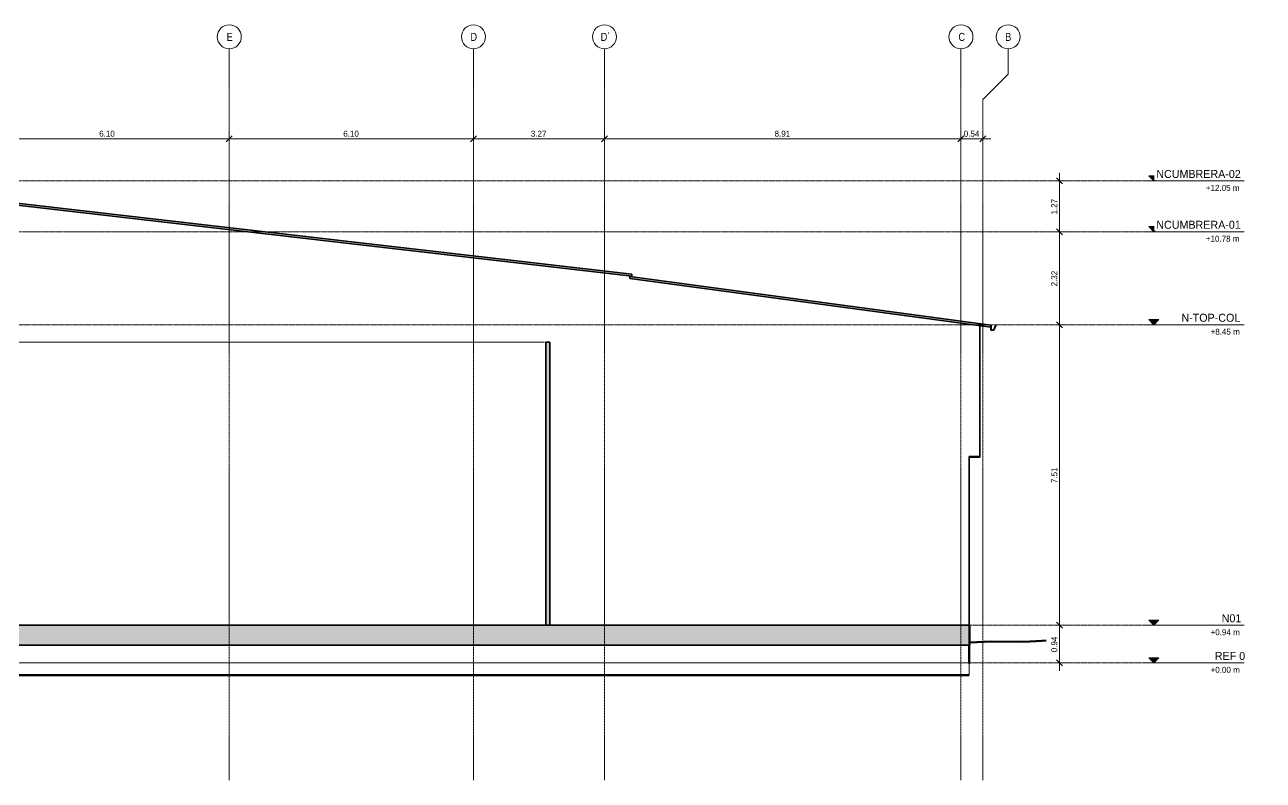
# Model space of a CAD drawing. Header units: centimetres. Extents: x -6741 to 14818, y -293 to 1595.
# Drawn here: x 3785 to 6879, y -293 to 1595 of the extents above; entities that cross this region are included whole.
import ezdxf

# ---------------------------------------------------------------- set-up
doc = ezdxf.new("R2010")
doc.units = ezdxf.units.CM
doc.linetypes.add('Centre', pattern=[3.175, 0.635, -0.475, 1.59, -0.475])
doc.linetypes.add('Grid Line', pattern=[2.2225, 1.27, -0.3175, 0.3175, -0.3175])
for name, color, linetype, lineweight in [('A-ANNO-DIMS', 7, 'Continuous', 9), ('A-ANNO-DIMS-100', 7, 'Continuous', 9), ('A-CLNG', 7, 'Continuous', 9), ('A-FLOR', 7, 'Continuous', 9), ('A-FLOR-LEVL', 7, 'Continuous', 9), ('A-FLOR-PATT', 7, 'Continuous', 35), ('A-GENM', 7, 'Continuous', 9), ('A-GLAZ', 7, 'Continuous', 9), ('A-ROOF', 7, 'Continuous', 9), ('A-ROOF-MCUT', 7, 'Continuous', 35), ('A-ROOF-PATT', 7, 'Continuous', 35), ('A-WALL', 7, 'Continuous', 9), ('A-WALL-PATT', 7, 'Continuous', 35), ('C-BLDG-PADS', 7, 'Continuous', 9), ('C-TOPO', 7, 'Continuous', 9), ('I-WALL', 7, 'Continuous', 9), ('S-GRID', 7, 'Continuous', 9), ('S-GRID-IDEN', 7, 'Continuous', 9)]:
    doc.layers.add(name, color=color, linetype=linetype, lineweight=lineweight)
doc.styles.add('Century Gothic', font='GOTHIC.TTF', dxfattribs={"height": 20})
doc.styles.add('Century Gothic_1', font='GOTHIC.TTF', dxfattribs={"height": 15})
doc.styles.add('Saira Condensed', font='SairaCondensed-Regular.ttf', dxfattribs={"height": 20})
doc.dimstyles.new('FCA_N_Cotas_E100', dxfattribs={"dimscale": 30.48, "dimtxt": 15.662524, "dimasz": 0.492126, "dimexe": 0.656168, "dimexo": 0.656168, "dimgap": 0.032808, "dimtad": 1, "dimlfac": 0.01, "dimrnd": 0.01, "dimzin": 0, "dimdsep": 46, "dimtxsty": 'Century Gothic_1', "dimblk1": 'OBLIQUE', "dimblk2": 'OBLIQUE', "dimsah": 1, "dimcen": 0.09, "dimdle": 0.656168, "dimadec": 3, "dimazin": 2, "dimtfac": 1, "dimtdec": 4, "dimtix": 1, "dimtmove": 0, "dimatfit": 3, "dimfxl": 1, "dimtvp": 1, "dimtolj": 1, "dimtzin": 0, "dimarcsym": 2})

# ---------------------------------------------------------------- blocks, each defined once
blk = doc.blocks.new('RVR_PQ_Terminación Fachada - RVR_PQ_Terminación Fachada-1834260-Elevación Eje 7')
at = {"layer": 'A-GENM', "color": 254, "lineweight": 25, "true_color": 0xcccccc}
for p, q in [((-6824.6, 938.3), (-6824.6, 96.7)), ((-6823.6, 938.3), (-6824.6, 938.3)), ((-6823.6, 96.7), (-6823.6, 938.3)), ((-6824.6, 96.7), (-6823.6, 96.7))]:
    blk.add_line(p, q, dxfattribs=at)
blk = doc.blocks.new('M_Instance-Window-Fixed - 1_30 x 0_90-1972582-Elevación Eje 7')
at = {"layer": 'A-GLAZ', "color": 254, "true_color": 0xcccccc}
for p, q in [((-5145, 284), (-5145, 194)), ((-5015, 284), (-5145, 284)), ((-5143.1, 282.1), (-5143.1, 195.9)), ((-5143.1, 282.1), (-5016.9, 282.1)), ((-5143.1, 195.9), (-5143.1, 282.1)), ((-5016.9, 282.1), (-5016.9, 195.9)), ((-5015, 194), (-5015, 284)), ((-5138.7, 200.3), (-5138.7, 277.6)), ((-5138.7, 277.6), (-5021.4, 277.6)), ((-5138.6, 277.6), (-5138.6, 200.3)), ((-5021.4, 277.6), (-5021.4, 200.3)), ((-5145, 194), (-5015, 194)), ((-5016.9, 195.9), (-5143.1, 195.9)), ((-5021.4, 200.3), (-5138.7, 200.3))]:
    blk.add_line(p, q, dxfattribs=at)
blk = doc.blocks.new('PQ_RVR_ARQ-01_ZZ_ZZ_MO_T_A_rvt-2-Elevación Eje 7')
at = {"layer": 'A-FLOR', "true_color": 0xeaeaea}
blk.add_hatch(color=254, dxfattribs=at).paths.add_polyline_path([(-1284, 514.5), (-1284, 515.5), (-1310.1, 515.5), (-1310.1, 514.5)])
at = {"layer": 'A-ROOF-PATT', "lineweight": 9, "true_color": 0xeaeaea}
for points in [[(-2152.9, 966.1), (-2152.9, 971.2), (-4147.4, 1201.9), (-6109.6, 974.5), (-6109.6, 969.5), (-4147.4, 1196.9), (-2572.6, 1014.7)], [(-1256, 839), (-1256, 844), (-2158.3, 965.4), (-2158.3, 960.4), (-1845.2, 918.3)]]:
    blk.add_hatch(color=254, dxfattribs=at).paths.add_polyline_path(points)
h = blk.add_hatch(color=254, dxfattribs=at)
h.paths.add_polyline_path([(-6815.1, 880.1), (-6813.9, 880.2), (-6813.9, 885.2), (-6815.1, 885.1)])
h.paths.add_polyline_path([(-6793.9, 882.3), (-6460.4, 917.3), (-6460.4, 922.4), (-6793.9, 887.3), (-6793.9, 887)])
h.paths.add_polyline_path([(-6079.7, 886.6), (-6079.7, 972.4), (-6084.7, 972.4), (-6084.7, 892.1), (-6090.4, 892.5), (-6090.4, 887.6)])
h.paths.add_polyline_path([(-6110.4, 889.3), (-6110.4, 894.3), (-6440.4, 923.2), (-6440.4, 918.2), (-6209.5, 898)])
at = {"layer": 'A-WALL-PATT', "lineweight": 9, "true_color": 0xeaeaea}
for points in [[(-6824.8, 938.3), (-6822.3, 938.3), (-6822.3, 943.3), (-6824.8, 943.3)], [(-6823.6, 99), (-6823.1, 99), (-6823.1, 938.3), (-6823.6, 938.3), (-6823.6, 127)], [(-1283.5, 515.5), (-1283.5, 845.1), (-1284, 845.1), (-1284, 515.5)], [(-4842.6, 134), (-4832.6, 134), (-4832.6, 801.5), (-4842.6, 801.5), (-4842.6, 291.6)], [(-4288.1, 134), (-4278.1, 134), (-4278.1, 801.5), (-4288.1, 801.5), (-4288.1, 620.7)], [(-4030, 134), (-4020, 134), (-4020, 801.5), (-4030, 801.5), (-4030, 620.7)], [(-2368.2, 94), (-2358.2, 94), (-2358.2, 801.5), (-2368.2, 801.5)], [(-5879.7, 94), (-5869.7, 94), (-5869.7, 492), (-5879.7, 492), (-5879.7, 291.6)], [(-4852.6, 94), (-4852.6, 134), (-5591.7, 134), (-5591.7, 94), (-4936.6, 94)], [(-4852.6, 94), (-4822.6, 94), (-4822.6, 134), (-4852.6, 134)], [(-4298.1, 94), (-4268.1, 94), (-4268.1, 134), (-4298.1, 134)], [(-4040, 94), (-4010, 94), (-4010, 134), (-4040, 134)], [(-6824.8, 94), (-6822.3, 94), (-6822.3, 99), (-6824.8, 99)], [(-1311.3, -2.5), (-1308.8, -2.5), (-1308.8, 2.5), (-1311.3, 2.5)]]:
    blk.add_hatch(color=254, dxfattribs=at).paths.add_polyline_path(points)
h = blk.add_hatch(color=254, dxfattribs=at)
h.paths.add_polyline_path([(-1310.1, 2.5), (-1310.1, 44), (-1310.6, 44), (-1310.6, 2.5)])
h.paths.add_polyline_path([(-1310.1, 94), (-1310.1, 515.5), (-1310.6, 515.5), (-1310.6, 94)])
at = {"layer": 'A-WALL-PATT', "lineweight": 9, "true_color": 0xe5e5e5}
h = blk.add_hatch(dxfattribs=at)
h.set_pattern_fill('FP_13', color=254, style=0, pattern_type=2)
h.set_pattern_definition([(90, (152.366, 0), (-29.999, 2e-15), [])])
h.paths.add_polyline_path([(-5879.7, 134), (-5879.7, 492), (-6090.4, 492), (-6090.4, 134), (-6027.6, 134)])
h.paths.add_polyline_path([(-6112.5, 134), (-6110.4, 134), (-6110.4, 492), (-6112.5, 492), (-6112.5, 378.9), (-6110.4, 378.9), (-6110.4, 358.9), (-6112.5, 358.9), (-6112.5, 291.6)])
h.paths.add_polyline_path([(-5591.7, 134), (-4842.7, 134), (-4842.7, 492), (-5869.7, 492), (-5869.7, 134), (-5663.9, 134)])
h.paths.add_polyline_path([(-5118.4, 194), (-5145, 194), (-5145, 284), (-5015, 284), (-5015, 194)])
h.paths.add_polyline_path([(-5740.5, 194), (-5740.5, 284), (-5610.5, 284), (-5610.5, 194), (-5663.9, 194)])
h.paths.add_polyline_path([(-5430.7, 194), (-5430.7, 284), (-5300.7, 284), (-5300.7, 194)])
h = blk.add_hatch(dxfattribs=at)
h.set_pattern_fill('FP_11', color=254, style=0, pattern_type=2)
h.set_pattern_definition([(90, (-4842.571, 0), (-0.11005, 7e-18), [])])
h.paths.add_polyline_path([(-4842.6, 134), (-4842.6, 185.7), (-4842.7, 134)])
h = blk.add_hatch(dxfattribs=at)
h.set_pattern_fill('FP_12', color=254, style=0, pattern_type=2)
h.set_pattern_definition([(90, (-4288.075, 0), (-0.11199, 7e-18), [])])
edge = h.paths.add_edge_path()
edge.add_line((-4288.2, 134), (-4288.1, 134))
edge.add_line((-4288.1, 134), (-4288.2, 192.5))
at = {"layer": 'A-WALL-PATT', "lineweight": 9, "true_color": 0xf2f2f2}
h = blk.add_hatch(dxfattribs=at)
h.set_pattern_fill('FP_10', style=0, pattern_type=2)
h.set_pattern_definition([(90, (-1310.571, 0), (-0.08094, 5e-18), [])])
h.paths.add_polyline_path([(-1310.6, 94), (-1310.6, 94), (-1310.7, 94), (-1310.7, 94)])
at = {"layer": 'A-CLNG', "color": 254, "lineweight": 18, "true_color": 0xe5e5e5}
for p, q in [((-4832.7, 801.5), (-4832.6, 801.5)), ((-2371.5, 801.5), (-4832.6, 801.5)), ((-2371.5, 801.5), (-2371.7, 801.5)), ((-6110.9, 737.8), (-6823.1, 737.8)), ((-4842.6, 492), (-5869.7, 492)), ((-4842.7, 492), (-5869.7, 492)), ((-4842.6, 492), (-4842.7, 492))]:
    blk.add_line(p, q, dxfattribs=at)
at = {"layer": 'A-FLOR', "color": 254, "lineweight": 35, "true_color": 0xcccccc}
for p, q in [((-1284, 515.5), (-1310.1, 515.5)), ((-1310.1, 515.5), (-1310.1, 514.5)), ((-1310.1, 514.5), (-1284, 514.5)), ((-1284, 514.5), (-1284, 515.5)), ((-1310.7, 94), (-6814, 94)), ((-6814, 94), (-6814, 44)), ((-1310.7, 44), (-1310.7, 94)), ((-6814, 44), (-1310.7, 44))]:
    blk.add_line(p, q, dxfattribs=at)
at = {"layer": 'A-ROOF', "color": 254, "lineweight": 35, "true_color": 0xcccccc}
for p, q in [((-4147.4, 1201.9), (-6109.6, 974.5)), ((-6109.6, 969.5), (-4147.4, 1196.9)), ((-2152.9, 971.2), (-4147.4, 1201.9)), ((-4147.4, 1196.9), (-2152.9, 966.1)), ((-6109.6, 974.5), (-6109.6, 969.5)), ((-6079.7, 972.4), (-6084.7, 972.4)), ((-6084.7, 972.4), (-6084.7, 892.1)), ((-6079.7, 886.6), (-6079.7, 972.4)), ((-1256, 844), (-2158.3, 965.4)), ((-2158.3, 965.4), (-2158.3, 960.4)), ((-2158.3, 960.4), (-1256, 839)), ((-2152.9, 966.1), (-2152.9, 971.2)), ((-6447.1, 923.8), (-6815.1, 885.1)), ((-6815.1, 880.1), (-6447.1, 918.8)), ((-6084.7, 892.1), (-6447.1, 923.8)), ((-6447.1, 918.8), (-6079.7, 886.6)), ((-6815.1, 885.1), (-6815.1, 880.1)), ((-1256, 839), (-1256, 844))]:
    blk.add_line(p, q, dxfattribs=at)
at = {"layer": 'A-ROOF-MCUT', "color": 254, "true_color": 0xcccccc}
for p, q in [((-6120.9, 973.3), (-6122.1, 973.3)), ((-6122.1, 973.3), (-6122.1, 972)), ((-6122.1, 972), (-6120.9, 972)), ((-6121.8, 972.3), (-6121.8, 972.9)), ((-6121.8, 972.9), (-6120.9, 972.9)), ((-6120.6, 972.3), (-6121.8, 972.3)), ((-6120.9, 972.9), (-6120.9, 973.3)), ((-6120.9, 972), (-6117, 962)), ((-6116.8, 962.4), (-6120.6, 972.3)), ((-6117, 962), (-6109.6, 962)), ((-6109.9, 962.4), (-6116.8, 962.4)), ((-6109.6, 974.5), (-6109.9, 974.5)), ((-6109.9, 974.5), (-6109.9, 962.4)), ((-6109.6, 962), (-6109.6, 974.5)), ((-1255.7, 844), (-1256, 844)), ((-1256, 844), (-1256, 831.5)), ((-1255.7, 831.9), (-1255.7, 844)), ((-1245, 841.8), (-1248.8, 831.9)), ((-1248.6, 831.5), (-1244.8, 841.5)), ((-1243.8, 841.8), (-1245, 841.8)), ((-1243.5, 842.8), (-1244.8, 842.8)), ((-1244.8, 842.8), (-1244.8, 842.4)), ((-1244.8, 842.4), (-1243.8, 842.4)), ((-1244.8, 841.5), (-1243.5, 841.5)), ((-1243.8, 842.4), (-1243.8, 841.8)), ((-1243.5, 841.5), (-1243.5, 842.8)), ((-1256, 831.5), (-1248.6, 831.5)), ((-1248.8, 831.9), (-1255.7, 831.9))]:
    blk.add_line(p, q, dxfattribs=at)
at = {"layer": 'A-WALL', "color": 254, "true_color": 0xcccccc}
for p, q in [((-6824.8, 943.3), (-6824.8, 938.3)), ((-6822.3, 943.3), (-6824.8, 943.3)), ((-6824.8, 938.3), (-6822.3, 938.3)), ((-6822.3, 938.3), (-6822.3, 943.3)), ((-6103, 515.5), (-6103, 888.7)), ((-6102.5, 888.6), (-6102.5, 515.5)), ((-6102.5, 515.5), (-6103, 515.5)), ((-1310.6, 515.5), (-1310.7, 515.5)), ((-5879.7, 134), (-6107.6, 134)), ((-6107.6, 134), (-6107.6, 94)), ((-5591.7, 134), (-5869.7, 134)), ((-6824.8, 99), (-6824.8, 94)), ((-6822.3, 99), (-6824.8, 99)), ((-6824.8, 94), (-6822.3, 94)), ((-6822.3, 94), (-6822.3, 99)), ((-1308.8, 2.5), (-1311.3, 2.5)), ((-1311.3, 2.5), (-1311.3, -2.5)), ((-1308.8, -2.5), (-1308.8, 2.5)), ((-1311.3, -2.5), (-1308.8, -2.5))]:
    blk.add_line(p, q, dxfattribs=at)
at = {"layer": 'A-WALL', "color": 254, "lineweight": 35, "true_color": 0xcccccc}
for p, q in [((-6823.1, 938.3), (-6823.6, 938.3)), ((-6823.6, 938.3), (-6823.6, 99)), ((-6823.1, 99), (-6823.1, 938.3)), ((-1283.5, 845.1), (-1284, 845.1)), ((-1284, 845.1), (-1284, 515.5)), ((-1283.5, 515.5), (-1283.5, 845.1)), ((-1310.1, 515.5), (-1310.6, 515.5)), ((-1310.6, 515.5), (-1310.6, 2.5)), ((-1310.1, 2.5), (-1310.1, 515.5)), ((-1284, 515.5), (-1283.5, 515.5)), ((-5591.7, 134), (-5591.7, 94)), ((-4852.6, 134), (-5591.7, 134)), ((-4822.6, 134), (-4852.6, 134)), ((-4852.6, 134), (-4852.6, 94)), ((-4852.6, 94), (-4852.6, 134)), ((-4822.6, 94), (-4822.6, 134)), ((-4268.1, 134), (-4298.1, 134)), ((-4298.1, 134), (-4298.1, 94)), ((-4268.1, 94), (-4268.1, 134)), ((-4040, 134), (-4040, 94)), ((-4010, 134), (-4040, 134)), ((-4010, 94), (-4010, 134)), ((-6714, 94), (-6832.8, 94)), ((-6832.8, 94), (-6832.8, -37.5)), ((-6823.6, 99), (-6823.1, 99)), ((-5958.8, 94), (-6714, 94)), ((-6714, 94), (-6714, -37.5)), ((-6714, -37.5), (-6714, 94)), ((-5958.8, -37.5), (-5958.8, 94)), ((-5591.7, 94), (-4852.6, 94)), ((-4852.6, 94), (-4822.6, 94)), ((-4298.1, 94), (-4268.1, 94)), ((-4040, 94), (-4010, 94)), ((-1310.6, 2.5), (-1310.1, 2.5))]:
    blk.add_line(p, q, dxfattribs=at)
at = {"layer": 'C-BLDG-PADS', "color": 254, "lineweight": 18, "true_color": 0xdadada}
for p, q in [((-1310.7, 0), (-6814, 0)), ((-6814, 0), (-6814, -30.5)), ((-1310.7, -30.5), (-1310.7, 0)), ((-6814, -30.5), (-1310.7, -30.5))]:
    blk.add_line(p, q, dxfattribs=at)
at = {"layer": 'C-TOPO', "color": 254, "lineweight": 70, "true_color": 0xdadada}
for p, q in [((-6832.8, 32.7), (-6936.9, 32.6)), ((-1310.7, 50.6), (-1310.6, 50.6)), ((-1310.1, 50.6), (-1253.4, 53.5)), ((-1253.4, 53.5), (-1173.9, 52.3)), ((-1173.9, 52.3), (-1128.5, 55.3)), ((-1128.5, 55.3), (-1117.8, 55.8)), ((-5209.1, -30.5), (-5958.8, -30.5)), ((-4778.3, -30.5), (-5209.1, -30.5)), ((-3032.9, -30.5), (-4778.3, -30.5)), ((-1965.5, -30.5), (-3032.9, -30.5)), ((-1958.5, -30.5), (-1965.5, -30.5)), ((-1310.7, -30.5), (-1958.5, -30.5))]:
    blk.add_line(p, q, dxfattribs=at)
at = {"layer": 'C-TOPO', "color": 254, "true_color": 0xdadada}
for p, q in [((-6936.9, 32.6), (-6832.8, 32.7)), ((-1310.6, 50.6), (-1310.7, 50.6)), ((-1310.7, 22.5), (-1310.7, 44)), ((-1253.4, 53.5), (-1310.1, 50.6)), ((-1253.4, 53.5), (-1263.4, 53.2)), ((-1173.9, 52.3), (-1253.4, 53.5)), ((-1128.5, 55.3), (-1173.9, 52.3)), ((-1117.8, 55.8), (-1128.5, 55.3)), ((-1310.7, 2.5), (-1310.7, 22.5)), ((-5958.8, -30.5), (-5209.1, -30.5)), ((-5209.1, -30.5), (-4778.3, -30.5)), ((-3032.9, -30.5), (-4778.3, -30.5)), ((-3032.9, -30.5), (-1965.5, -30.5)), ((-1965.5, -30.5), (-1958.5, -30.5)), ((-1958.5, -30.5), (-1310.7, -30.5))]:
    blk.add_line(p, q, dxfattribs=at)
at = {"layer": 'C-TOPO', "color": 254, "lineweight": 70, "true_color": 0xdadada, "flags": 128}
blk.add_lwpolyline([(-1310.7, 2.5), (-1310.7, 22.5), (-1310.7, 44)], dxfattribs=at)
at = {"layer": 'I-WALL', "color": 254, "lineweight": 35, "true_color": 0xcccccc}
for p, q in [((-4832.6, 801.5), (-4842.6, 801.5)), ((-4842.6, 801.5), (-4842.6, 134)), ((-4832.6, 134), (-4832.6, 801.5)), ((-4278.1, 801.5), (-4288.1, 801.5)), ((-4288.1, 801.5), (-4288.1, 134)), ((-4278.1, 134), (-4278.1, 801.5)), ((-4030, 801.5), (-4030, 134)), ((-4020, 801.5), (-4030, 801.5)), ((-4020, 134), (-4020, 801.5)), ((-2358.2, 801.5), (-2368.2, 801.5)), ((-2368.2, 801.5), (-2368.2, 94)), ((-2358.2, 94), (-2358.2, 801.5)), ((-5879.7, 492), (-5879.7, 94)), ((-5869.7, 492), (-5879.7, 492)), ((-5869.7, 94), (-5869.7, 492)), ((-4842.6, 134), (-4832.6, 134)), ((-4288.1, 134), (-4278.1, 134)), ((-4030, 134), (-4020, 134)), ((-5879.7, 94), (-5869.7, 94)), ((-2368.2, 94), (-2358.2, 94))]:
    blk.add_line(p, q, dxfattribs=at)
at = {"layer": 'I-WALL', "color": 254, "true_color": 0xcccccc}
for p, q in [((-2358.2, 801.5), (-2358.2, 801.5)), ((-6112.5, 492), (-6112.5, 515.5)), ((-6112.5, 515.5), (-6103, 515.5)), ((-6102.5, 515.5), (-6102.5, 492)), ((-5879.7, 492), (-6112.5, 492)), ((-6112.5, 492), (-6112.5, 134)), ((-5879.7, 492), (-5879.7, 492)), ((-5879.7, 492), (-5879.7, 134)), ((-4842.7, 492), (-5869.7, 492)), ((-4842.7, 140.3), (-4842.7, 492)), ((-5740.5, 284), (-5610.5, 284)), ((-5740.5, 194), (-5740.5, 284)), ((-5610.5, 284), (-5610.5, 194)), ((-5430.7, 284), (-5300.7, 284)), ((-5430.7, 194), (-5430.7, 284)), ((-5300.7, 284), (-5300.7, 194)), ((-5145, 284), (-5015, 284)), ((-5145, 194), (-5145, 284)), ((-5015, 284), (-5015, 194)), ((-5610.5, 194), (-5740.5, 194)), ((-5300.7, 194), (-5430.7, 194)), ((-5015, 194), (-5145, 194)), ((-6112.5, 134), (-6107.6, 134))]:
    blk.add_line(p, q, dxfattribs=at)
at = {"layer": 'A-GENM', "color": 254, "lineweight": 9, "true_color": 0xcccccc}
blk.add_blockref('RVR_PQ_Terminación Fachada - RVR_PQ_Terminación Fachada-1834260-Elevación Eje 7', (0, 0), dxfattribs=at)
at = {"layer": 'A-GLAZ', "color": 254, "lineweight": 9, "true_color": 0xcccccc}
for p in [(-595.5, 0), (-285.6, 0), (0, 0)]:
    blk.add_blockref('M_Instance-Window-Fixed - 1_30 x 0_90-1972582-Elevación Eje 7', p, dxfattribs=at)
blk = doc.blocks.new('Level - Con_Triangulo-1145637-Elevación Eje 7')
at = {"layer": 'A-FLOR-LEVL', "true_color": 0xe2e2e2}
blk.add_hatch(color=254, dxfattribs=at).paths.add_polyline_path([(-7218.5, 12.9), (-7205.7, 0), (-7192.8, 12.9)])
at = {"layer": 'A-FLOR-LEVL', "color": 253, "true_color": 0xaaaaaa}
for p, q in [((-7192.8, 0), (-7431.2, 0)), ((-7218.5, 12.9), (-7192.8, 12.9)), ((-7205.7, 0), (-7218.5, 12.9)), ((-7192.8, 12.9), (-7205.7, 0))]:
    blk.add_line(p, q, dxfattribs=at)
blk = doc.blocks.new('Grid - 3mm-1819951-Elevación Eje 7')
at = {"layer": 'S-GRID-IDEN', "color": 253, "true_color": 0xaaaaaa}
blk.add_circle((-1330.8, 1564.8), 30, dxfattribs=at)
blk = doc.blocks.new('DIMBLOCK22-Elevación Eje 7')
at = {"layer": 'A-ANNO-DIMS-100', "lineweight": 35}
for p, q in [((3686.5, 1309.8), (3679, 1302.3)), ((3686.5, 1309.8), (3694, 1317.3)), ((4296.1, 1309.8), (4288.6, 1302.3)), ((4296.1, 1309.8), (4303.6, 1317.3))]:
    blk.add_line(p, q, dxfattribs=at)
at = {"layer": 'A-ANNO-DIMS-100'}
for p, q in [((3686.5, 1309.8), (3686.5, 1329.8)), ((3686.5, 1309.8), (4296.1, 1309.8)), ((3686.5, 1309.8), (3686.5, 1300.4)), ((4296.1, 1309.8), (4296.1, 1329.8)), ((4296.1, 1309.8), (4296.1, 1300.4))]:
    blk.add_line(p, q, dxfattribs=at)
at = {"layer": 'A-ANNO-DIMS-100', "color": 0, "insert": (3971, 1330), "char_height": 15, "width": 48.927, "attachment_point": 1, "line_spacing_factor": 0.984502, "style": 'Century Gothic_1'}
blk.add_mtext('6.10', dxfattribs=at)
blk = doc.blocks.new('_Oblique')
at = {"color": 0, "linetype": 'ByBlock', "lineweight": -2}
blk.add_line((-0.5, -0.5), (0.5, 0.5), dxfattribs=at)
blk = doc.blocks.new('DIMBLOCK23-Elevación Eje 7')
at = {"layer": 'A-ANNO-DIMS-100', "lineweight": 35}
for p, q in [((4296.1, 1309.8), (4288.6, 1302.3)), ((4296.1, 1309.8), (4303.6, 1317.3)), ((4906.1, 1309.8), (4898.6, 1302.3)), ((4906.1, 1309.8), (4913.6, 1317.3))]:
    blk.add_line(p, q, dxfattribs=at)
at = {"layer": 'A-ANNO-DIMS-100'}
for p, q in [((4296.1, 1309.8), (4296.1, 1329.8)), ((4296.1, 1309.8), (4906.1, 1309.8)), ((4296.1, 1309.8), (4296.1, 1300.4)), ((4906.1, 1309.8), (4906.1, 1329.8)), ((4906.1, 1309.8), (4906.1, 1300.4))]:
    blk.add_line(p, q, dxfattribs=at)
at = {"layer": 'A-ANNO-DIMS-100', "color": 0, "insert": (4580.8, 1330), "char_height": 15, "width": 48.927, "attachment_point": 1, "line_spacing_factor": 0.984502, "style": 'Century Gothic_1'}
blk.add_mtext('6.10', dxfattribs=at)
blk = doc.blocks.new('DIMBLOCK24-Elevación Eje 7')
at = {"layer": 'A-ANNO-DIMS-100', "lineweight": 35}
for p, q in [((4906.1, 1309.8), (4898.6, 1302.3)), ((4906.1, 1309.8), (4913.6, 1317.3)), ((5233.4, 1309.8), (5225.9, 1302.3)), ((5233.4, 1309.8), (5240.9, 1317.3))]:
    blk.add_line(p, q, dxfattribs=at)
at = {"layer": 'A-ANNO-DIMS-100'}
for p, q in [((4906.1, 1309.8), (4906.1, 1329.8)), ((4906.1, 1309.8), (5233.4, 1309.8)), ((4906.1, 1309.8), (4906.1, 1300.4)), ((5233.4, 1309.8), (5233.4, 1329.8)), ((5233.4, 1309.8), (5233.4, 1300.4))]:
    blk.add_line(p, q, dxfattribs=at)
at = {"layer": 'A-ANNO-DIMS-100', "color": 0, "insert": (5049.4, 1330), "char_height": 15, "width": 48.927, "attachment_point": 1, "line_spacing_factor": 0.984502, "style": 'Century Gothic_1'}
blk.add_mtext('3.27', dxfattribs=at)
blk = doc.blocks.new('DIMBLOCK25-Elevación Eje 7')
at = {"layer": 'A-ANNO-DIMS-100', "lineweight": 35}
for p, q in [((6124, 1309.8), (6116.5, 1302.3)), ((6124, 1309.8), (6131.5, 1317.3)), ((6178.5, 1309.8), (6171, 1302.3)), ((6178.5, 1309.8), (6186, 1317.3))]:
    blk.add_line(p, q, dxfattribs=at)
at = {"layer": 'A-ANNO-DIMS-100'}
for p, q in [((6124, 1309.8), (6124, 1329.8)), ((6124, 1309.8), (6198.5, 1309.8)), ((6124, 1309.8), (6124, 1300.4)), ((6178.5, 1309.8), (6178.5, 1329.8)), ((6178.5, 1309.8), (6178.5, 1300.4))]:
    blk.add_line(p, q, dxfattribs=at)
at = {"layer": 'A-ANNO-DIMS-100', "color": 0, "insert": (6130.9, 1330), "char_height": 15, "width": 48.927, "attachment_point": 1, "line_spacing_factor": 0.984502, "style": 'Century Gothic_1'}
blk.add_mtext('0.54', dxfattribs=at)
blk = doc.blocks.new('DIMBLOCK26-Elevación Eje 7')
at = {"layer": 'A-ANNO-DIMS-100', "lineweight": 35}
for p, q in [((6369.8, 1204.5), (6362.3, 1212)), ((6369.8, 1204.5), (6377.3, 1197)), ((6369.8, 1077.5), (6362.3, 1085)), ((6369.8, 1077.5), (6377.3, 1070))]:
    blk.add_line(p, q, dxfattribs=at)
at = {"layer": 'A-ANNO-DIMS-100'}
for p, q in [((6369.8, 1224.5), (6369.8, 1077.5)), ((6369.8, 1204.5), (6360.4, 1204.5)), ((6369.8, 1204.5), (6389.8, 1204.5)), ((6369.8, 1077.5), (6360.4, 1077.5)), ((6369.8, 1077.5), (6389.8, 1077.5))]:
    blk.add_line(p, q, dxfattribs=at)
at = {"layer": 'A-ANNO-DIMS-100', "color": 0, "insert": (6349.6, 1120.6), "char_height": 15, "width": 48.927, "attachment_point": 1, "rotation": 90, "line_spacing_factor": 0.984502, "style": 'Century Gothic_1'}
blk.add_mtext('1.27', dxfattribs=at)
blk = doc.blocks.new('DIMBLOCK27-Elevación Eje 7')
at = {"layer": 'A-ANNO-DIMS-100', "lineweight": 35}
for p, q in [((6369.8, 1077.5), (6362.3, 1085)), ((6369.8, 1077.5), (6377.3, 1070)), ((6369.8, 845.1), (6362.3, 852.6)), ((6369.8, 845.1), (6377.3, 837.6))]:
    blk.add_line(p, q, dxfattribs=at)
at = {"layer": 'A-ANNO-DIMS-100'}
for p, q in [((6369.8, 1077.5), (6360.4, 1077.5)), ((6369.8, 1077.5), (6369.8, 845.1)), ((6369.8, 1077.5), (6389.8, 1077.5)), ((6369.8, 845.1), (6360.4, 845.1)), ((6369.8, 845.1), (6389.8, 845.1))]:
    blk.add_line(p, q, dxfattribs=at)
at = {"layer": 'A-ANNO-DIMS-100', "color": 0, "insert": (6349.6, 940.9), "char_height": 15, "width": 48.927, "attachment_point": 1, "rotation": 90, "line_spacing_factor": 0.984502, "style": 'Century Gothic_1'}
blk.add_mtext('2.32', dxfattribs=at)
blk = doc.blocks.new('DIMBLOCK28-Elevación Eje 7')
at = {"layer": 'A-ANNO-DIMS-100'}
for p, q in [((6369.8, 845.1), (6360.4, 845.1)), ((6369.8, 865.1), (6369.8, 74)), ((6369.8, 845.1), (6389.8, 845.1)), ((6369.8, 94), (6360.4, 94)), ((6369.8, 94), (6389.8, 94))]:
    blk.add_line(p, q, dxfattribs=at)
at = {"layer": 'A-ANNO-DIMS-100', "lineweight": 35}
for p, q in [((6369.8, 845.1), (6362.3, 852.6)), ((6369.8, 845.1), (6377.3, 837.6)), ((6369.8, 94), (6362.3, 101.5)), ((6369.8, 94), (6377.3, 86.5))]:
    blk.add_line(p, q, dxfattribs=at)
at = {"layer": 'A-ANNO-DIMS-100', "color": 0, "insert": (6349.6, 449.2), "char_height": 15, "width": 48.927, "attachment_point": 1, "rotation": 90, "line_spacing_factor": 0.984502, "style": 'Century Gothic_1'}
blk.add_mtext('7.51', dxfattribs=at)
blk = doc.blocks.new('DIMBLOCK29-Elevación Eje 7')
at = {"layer": 'A-ANNO-DIMS-100'}
for p, q in [((6369.8, 94), (6360.4, 94)), ((6369.8, 114), (6369.8, -20)), ((6369.8, 94), (6389.8, 94)), ((6369.8, 0), (6360.4, 0)), ((6369.8, 0), (6389.8, 0))]:
    blk.add_line(p, q, dxfattribs=at)
at = {"layer": 'A-ANNO-DIMS-100', "lineweight": 35}
for p, q in [((6369.8, 94), (6362.3, 101.5)), ((6369.8, 94), (6377.3, 86.5)), ((6369.8, 0), (6362.3, 7.5)), ((6369.8, 0), (6377.3, -7.5))]:
    blk.add_line(p, q, dxfattribs=at)
at = {"layer": 'A-ANNO-DIMS-100', "color": 0, "insert": (6349.6, 26.6), "char_height": 15, "width": 48.927, "attachment_point": 1, "rotation": 90, "line_spacing_factor": 0.984502, "style": 'Century Gothic_1'}
blk.add_mtext('0.94', dxfattribs=at)
blk = doc.blocks.new('DIMBLOCK30-Elevación Eje 7')
at = {"layer": 'A-ANNO-DIMS-100'}
for p, q in [((5213.4, 1309.8), (6144, 1309.8)), ((5233.4, 1309.8), (5233.4, 1329.8)), ((5233.4, 1309.8), (5233.4, 1300.4)), ((6124, 1309.8), (6124, 1329.8)), ((6124, 1309.8), (6124, 1300.4))]:
    blk.add_line(p, q, dxfattribs=at)
at = {"layer": 'A-ANNO-DIMS-100', "lineweight": 35}
for p, q in [((5233.4, 1309.8), (5225.9, 1302.3)), ((5233.4, 1309.8), (5240.9, 1317.3)), ((6124, 1309.8), (6116.5, 1302.3)), ((6124, 1309.8), (6131.5, 1317.3))]:
    blk.add_line(p, q, dxfattribs=at)
at = {"layer": 'A-ANNO-DIMS-100', "color": 0, "insert": (5658.3, 1330), "char_height": 15, "width": 48.927, "attachment_point": 1, "line_spacing_factor": 0.984502, "style": 'Century Gothic_1'}
blk.add_mtext('8.91', dxfattribs=at)

msp = doc.modelspace()

# ---------------------------------------------------------------- hatches: boundary and pattern name
at = {"layer": 'A-FLOR-PATT', "lineweight": 9, "true_color": 0x9a9a9a}
msp.add_hatch(color=253, dxfattribs=at).paths.add_polyline_path([(5609.637, 44), (6146.472, 44), (6146.472, 94), (639.726, 94), (639.726, 44), (4882.251, 44)])

# ---------------------------------------------------------------- linework, layer by layer
at = {"layer": 'A-FLOR', "lineweight": 35}
for p, q in [((6146.472, 94), (1364.362, 94)), ((6146.472, 44), (6146.472, 94)), ((1496.039, 44), (6146.472, 44))]:
    msp.add_line(p, q, dxfattribs=at)
at = {"layer": 'A-FLOR-LEVL', "color": 253, "linetype": 'Centre', "true_color": 0xaaaaaa}
for p, q in [((6592.996, 845.103), (262.005, 845.103)), ((262.005, 94), (6592.996, 94)), ((262.005, 0), (6592.996, 0))]:
    msp.add_line(p, q, dxfattribs=at)
at = {"layer": 'S-GRID', "color": 253, "linetype": 'Grid Line', "true_color": 0xaaaaaa}
for p, q in [((4296.145, -293.309), (4296.145, 1534.845)), ((4906.145, -293.309), (4906.145, 1534.845)), ((5233.431, -293.309), (5233.431, 1534.845)), ((6124.034, -293.309), (6124.034, 1534.845)), ((6178.49, -293.309), (6178.49, 1407.845))]:
    msp.add_line(p, q, dxfattribs=at)
at = {"layer": 'S-GRID', "color": 253, "true_color": 0xaaaaaa}
for p, q in [((6241.99, 1471.345), (6241.99, 1534.845)), ((6178.49, 1407.845), (6241.99, 1471.345))]:
    msp.add_line(p, q, dxfattribs=at)

# ---------------------------------------------------------------- block references
at = {"lineweight": 5}
msp.add_blockref('PQ_RVR_ARQ-01_ZZ_ZZ_MO_T_A_rvt-2-Elevación Eje 7', (7454.807, 0), dxfattribs=at)
at = {"layer": 'A-FLOR-LEVL', "color": 253, "true_color": 0xaaaaaa, "extrusion": (0, 0, -1)}
for p in [(599.807, 1204.505), (599.807, 1077.508), (599.807, 845.103), (599.807, 94), (599.807, 0)]:
    msp.add_blockref('Level - Con_Triangulo-1145637-Elevación Eje 7', p, dxfattribs=at)
at = {"layer": 'S-GRID-IDEN', "color": 253, "true_color": 0xaaaaaa}
for p in [(5626.918, 0), (6236.918, 0), (6564.204, 0), (7454.807, 0), (7572.763, 0)]:
    msp.add_blockref('Grid - 3mm-1819951-Elevación Eje 7', p, dxfattribs=at)

# ---------------------------------------------------------------- texts
at = {"layer": 'S-GRID-IDEN', "color": 253, "true_color": 0xaaaaaa, "char_height": 20, "attachment_point": 1, "style": 'Saira Condensed'}
for s, insert, width in [('E', (4289.571, 1574.525), 15.23206), ('D', (4898.571, 1574.525), 17.63712), ('D´', (5223.857, 1574.525), 22.44725), ('C', (6117.76, 1574.525), 14.43037), ('B', (6234.416, 1574.525), 17.63712)]:
    msp.add_mtext(s, dxfattribs=dict(at, insert=insert, width=width))

# ---------------------------------------------------------------- dimensions: what is measured, and where the dimension line sits
at = {"layer": 'A-ANNO-DIMS'}
for base, p1, p2, override, picture, middle in [((4296.145, 1309.821), (3686.548, 1320.428), (4296.145, 1320.428), {"dimpost": '<>', "dimfxl": 609.596326}, 'DIMBLOCK22-Elevación Eje 7', (3991.347, 1318.698)), ((4906.145, 1309.821), (4296.145, 1320.428), (4906.145, 1320.428), {"dimpost": '<>', "dimfxl": 610}, 'DIMBLOCK23-Elevación Eje 7', (4601.145, 1318.698)), ((5233.431, 1309.821), (4906.145, 1320.428), (5233.431, 1320.428), {"dimpost": '<>', "dimfxl": 327.28625}, 'DIMBLOCK24-Elevación Eje 7', (5069.788, 1318.698)), ((6124.034, 1309.821), (5233.431, 1320.428), (6124.034, 1320.428), {"dimpost": '<>', "dimfxl": 890.602974}, 'DIMBLOCK30-Elevación Eje 7', (5678.732, 1318.698)), ((6178.49, 1309.821), (6124.034, 1320.428), (6178.49, 1320.428), {"dimpost": '<>', "dimfxl": 54.455862}, 'DIMBLOCK25-Elevación Eje 7', (6151.262, 1318.698))]:
    dim = msp.add_linear_dim(base=base, p1=p1, p2=p2, dimstyle='FCA_N_Cotas_E100', override=override, dxfattribs=at)
    dim.commit()
    dim.dimension.update_dxf_attribs({"geometry": picture, "text_midpoint": middle})
for base, p1, p2, override, picture, middle in [((6369.836, 1077.508), (6380.443, 1204.505), (6380.443, 1077.508), {"dimpost": '<>', "dimfxl": 126.997085}, 'DIMBLOCK26-Elevación Eje 7', (6360.959, 1141.007)), ((6369.836, 845.103), (6380.443, 1077.508), (6380.443, 845.103), {"dimpost": '<>', "dimfxl": 232.405176}, 'DIMBLOCK27-Elevación Eje 7', (6360.959, 961.305)), ((6369.836, 94), (6380.443, 845.103), (6380.443, 94), {"dimpost": '<>', "dimfxl": 751.102783}, 'DIMBLOCK28-Elevación Eje 7', (6361.147, 469.551)), ((6369.836, 0), (6380.443, 94), (6380.443, 0), {"dimpost": '<>', "dimfxl": 94}, 'DIMBLOCK29-Elevación Eje 7', (6360.959, 47))]:
    dim = msp.add_linear_dim(base=base, p1=p1, p2=p2, angle=90, dimstyle='FCA_N_Cotas_E100', override=override, dxfattribs=at)
    dim.commit()
    dim.dimension.update_dxf_attribs({"geometry": picture, "text_midpoint": middle})

# ---------------------------------------------------------------- next in the draw order: texts
at = {"layer": 'A-FLOR-LEVL', "color": 9, "true_color": 0xb7b7b7, "char_height": 20, "attachment_point": 1, "style": 'Century Gothic', "bg_fill": 3, "box_fill_scale": 1.25, "bg_fill_color": 256, "bg_fill_true_color": 13158600, "bg_fill_transparency": 0}
for s, insert, width in [('NCUMBRERA-02', (6611.954, 1231.973), 262.15181), ('NCUMBRERA-01', (6611.954, 1104.976), 262.15181), ('N-TOP-COL', (6674.754, 872.571), 185.9915), ('N01', (6775.354, 121.468), 64.135), ('REF 0', (6758.154, 27.468), 84.97887)]:
    msp.add_mtext(s, dxfattribs=dict(at, insert=insert, width=width))

# ---------------------------------------------------------------- next in the draw order: linework, layer by layer
at = {"layer": 'A-FLOR-LEVL', "color": 253, "linetype": 'Centre', "true_color": 0xaaaaaa}
for p, q in [((262.005, 1204.505), (6592.996, 1204.505)), ((262.005, 1077.508), (6592.996, 1077.508))]:
    msp.add_line(p, q, dxfattribs=at)

# ---------------------------------------------------------------- next in the draw order: texts
at = {"layer": 'A-FLOR-LEVL', "color": 9, "true_color": 0xb7b7b7, "char_height": 15, "attachment_point": 1, "style": 'Century Gothic_1', "bg_fill": 3, "box_fill_scale": 1.25, "bg_fill_color": 256, "bg_fill_true_color": 13158600, "bg_fill_transparency": 0}
for s, insert, width in [('+12.05 m', (6735.654, 1194.661), 112.23625), ('+10.78 m', (6735.654, 1067.664), 112.23625), ('+8.45 m', (6747.554, 835.259), 97.80587), ('+0.94 m', (6747.554, 84.156), 97.80587), ('+0.00 m', (6747.554, -9.844), 97.80587)]:
    msp.add_mtext(s, dxfattribs=dict(at, insert=insert, width=width))

doc.saveas('drawing.dxf')
